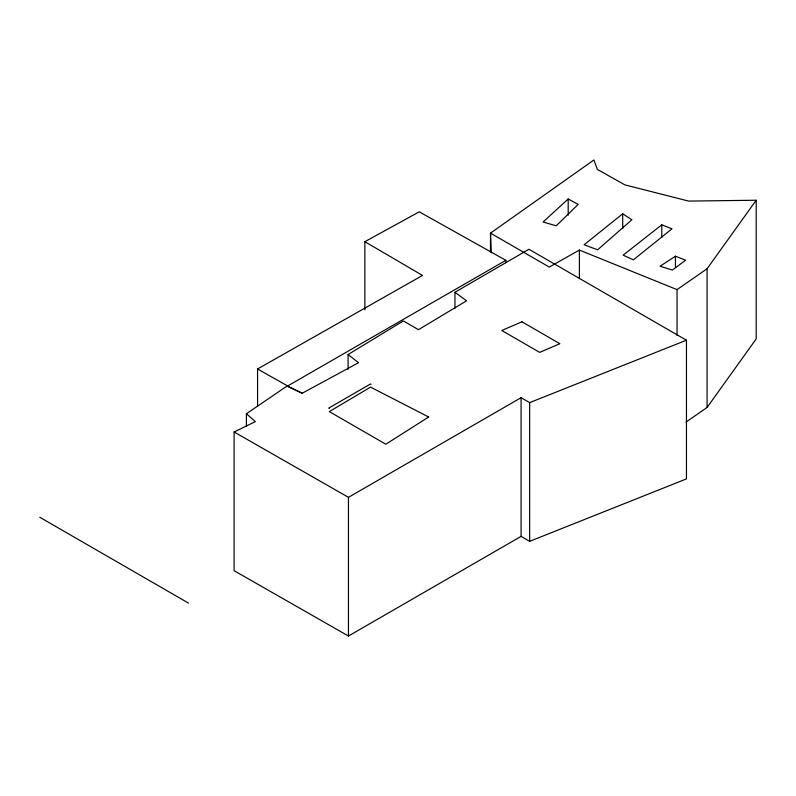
<?xml version="1.0" encoding="UTF-8"?>
<svg xmlns="http://www.w3.org/2000/svg" width="796" height="796" viewBox="0 0 796 796"><rect width="100%" height="100%" fill="white"/><g stroke="black" fill="none" stroke-linecap="round" stroke-linejoin="round"><path stroke-width="1.19" d="M677.038 335.444L677.038 289.625L707.067 268.779L756.2 200.234L688.63 201.089L624.87 184.871L597.368 169.419L593.906 159.966L490.495 233.138L490.495 251.715M686.053 422.079L707.067 407.482L756.2 338.927L756.2 200.234M568.195 199L543.091 221.984L556.195 225.845L578.165 204.423L568.195 199L568.195 215.099M622.701 213.766L584.115 244.77L597.617 249.815L631.875 219.766L622.701 213.766L622.701 228.631M661.774 224.81L623.139 255.168L633.397 259.824L671.983 228.82L661.774 224.81L661.774 237.198M246.422 413.731L287.107 386.02L302.181 393.244L358.538 362.717L348.081 354.538L403.353 320.937L418.477 329.683L466.555 300.818L454.944 292.261L528.932 249.257L686.45 340.21L686.45 478.903L529.658 541.33L521.082 536.375L348.459 636.034L234.104 570.692L234.104 431.989L255.327 421.621L246.422 413.731L246.422 426.119M675.456 256.203L660.093 266.232L672.371 270.073L685.664 260.212L675.456 256.203L675.456 267.347M234.104 431.989L348.459 497.341L521.082 397.682L529.658 402.627L686.45 340.21M286.63 386.577L505.868 260.322L505.868 262.799M257.566 406.119L257.566 368.976L422.517 275.426L364.857 241.695L364.857 309.803M677.038 289.625L579.379 250.073L549.27 267.068L490.495 233.138L491.261 252.869M364.857 241.695L419.243 211.816L505.868 260.322M287.107 386.02L302.181 393.244M257.566 368.976L287.664 385.98M371.155 384.309L370.548 383.961L328.718 408.109L329.325 408.457M39.8 517.271L188.493 603.119M707.067 268.779L707.067 407.482M579.379 250.073L579.379 278.56M529.658 402.627L529.658 541.33M521.082 397.682L521.082 536.375M454.944 292.261L454.944 308.36M348.459 497.341L348.459 636.034M348.081 354.538L348.081 369.404M428.656 417.005L385.831 444.238L329.325 411.612L370.548 387.115L428.656 417.005M521.957 321.813L501.749 330.489L539.668 352.379L559.877 343.713L521.957 321.813"/></g></svg>
